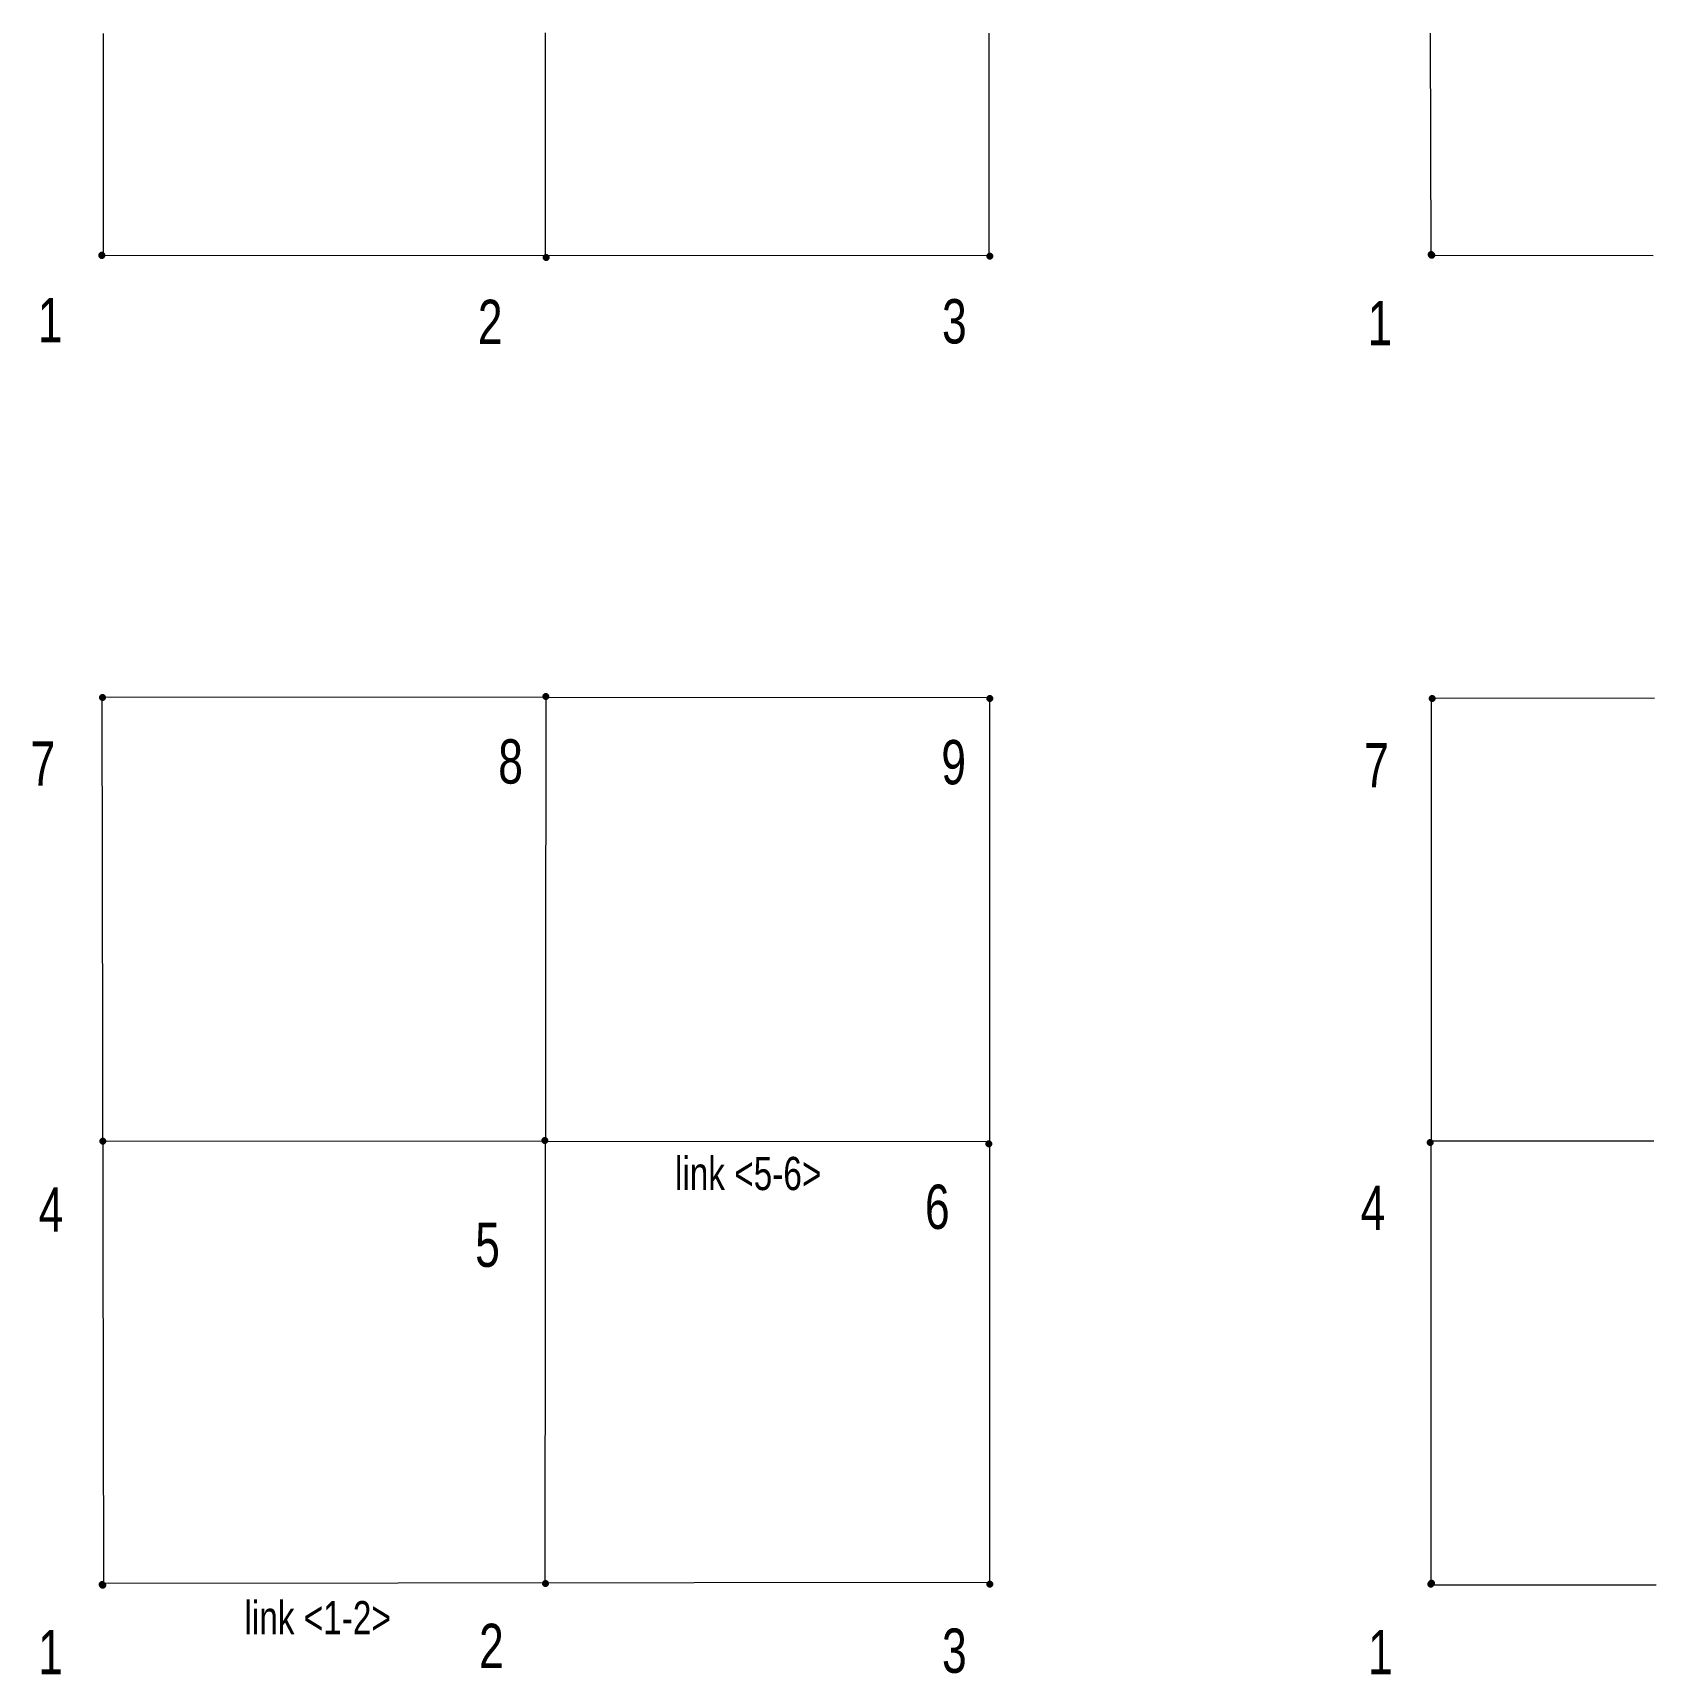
# Model space of a CAD drawing. Extents: x -3.1 to 70.1, y -4.1 to 70.
import ezdxf

# ---------------------------------------------------------------- set-up
doc = ezdxf.new("R2010")
doc.units = 0
doc.layers.get('0').update_dxf_attribs({"linetype": 'CONTINUOUS', "lineweight": 0})
doc.styles.get("Standard").update_dxf_attribs({"font": 'txt', "width": 0.75})

msp = doc.modelspace()

# ---------------------------------------------------------------- linework, layer by layer
at = {"color": 1, "lineweight": 18}
for p, q in [((0.054, 59.995), (0.054, 69.981)), ((19.997, 59.941), (19.998, 70.008)), ((40.03, 59.962), (40.03, 69.995)), ((59.979, 59.979), (59.936, 69.986)), ((0.017, 59.975), (40.03, 59.962)), ((59.958, 59.979), (69.986, 59.958)), ((40.051, 39.997), (-0.021, 40.029)), ((-0.021, 40.029), (0.042, 0)), ((20.015, 40.008), (19.97, 0.055)), ((40.051, 0.081), (40.051, 39.997)), ((59.979, 0.042), (59.995, 39.997)), ((59.995, 39.997), (70.051, 39.986)), ((0, 19.997), (40.051, 19.972)), ((59.962, 19.998), (70.028, 19.998)), ((0, 0.043), (40.051, 0.081)), ((59.937, -0.042), (70.129, -0.042))]:
    msp.add_line(p, q, dxfattribs=at)
at = {"lineweight": 200}
for p in [(-0.021, 59.979), (20.028, 59.874), (40.056, 59.926), (59.979, 60.001), (60.001, 59.979), (0, 40.014), (20.007, 40.056), (40.056, 39.972), (60.02, 39.972), (19.972, 20.025), (0.021, 19.993), (40.003, 19.871), (59.926, 19.923), (19.998, 0.027), (40.056, 0), (59.965, 0), (59.992, 0.027), (-0.014, -0.027), (0.014, -0.055)]:
    msp.add_point(p, dxfattribs=at)
at = {"color": 1, "lineweight": 200}
for p in [(-0.021, 59.958), (59.995, 59.968), (59.995, 0.034), (0, -0.052)]:
    msp.add_point(p, dxfattribs=at)

# ---------------------------------------------------------------- texts
at = {"lineweight": 18, "char_height": 2, "width": 100, "attachment_point": 5}
for s, insert in [('1', (-2.359, 57.043)), ('2', (17.502, 56.962)), ('3', (38.453, 56.975)), ('1', (57.66, 56.908)), ('7', (-2.687, 37.028)), ('8', (18.421, 37.111)), ('9', (38.42, 37.078)), ('7', (57.504, 36.952)), ('4', (-2.319, 16.901)), ('6', (37.682, 17.012)), ('4', (57.344, 16.974)), ('5\\P', (17.381, 15.301)), ('1', (-2.342, -3.068)), ('2', (17.556, -2.792)), ('3', (38.453, -3.02)), ('1', (57.68, -3.068))]:
    msp.add_mtext(s, dxfattribs=dict(at, insert=insert))
at = {"char_height": 1.5, "width": 100, "attachment_point": 5}
for s, insert in [('link <5-6>', (29.145, 18.519)), ('link <1-2>', (9.715, -1.518))]:
    msp.add_mtext(s, dxfattribs=dict(at, insert=insert))

doc.saveas('drawing.dxf')
